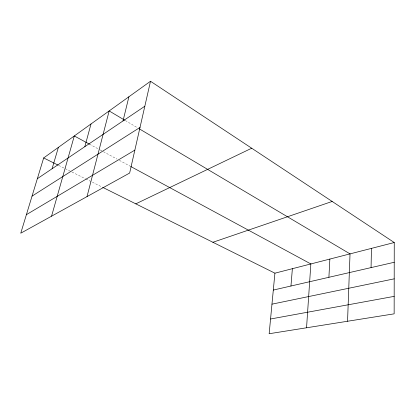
<?xml version="1.0" encoding="UTF-8"?>
<svg xmlns="http://www.w3.org/2000/svg" width="415" height="415" viewBox="0 0 415 415"><rect width="100%" height="100%" fill="white"/><g stroke="black" fill="none" stroke-linecap="round" stroke-linejoin="round"><path stroke-width="0.31" stroke-dasharray="2.08 1.56" d="M58.697 165.424L71.416 171.763M71.992 172.054L85.288 178.678M85.864 178.964L102.049 187.03M89.479 144.171L99.6 149.649M100.16 149.955L117.092 159.111M119.354 160.335L130.113 166.156M125.294 120.516L137.536 127.784"/><path stroke-width="0.62" d="M150.5 81.267L129.646 173.045L20.75 233.209L43.668 157.939L150.5 81.267L394.25 242.526L394.146 313.839L269.153 333.733L274.917 273.179L102.624 187.315M371.067 267.602L371.446 248.383M347.552 321.257L350.027 253.887L139.207 128.775M328.903 277.293L329.863 259.064M306.55 327.783L310.856 263.945L130.678 166.467M290.957 286.013L292.373 268.692M123.016 120.931L128.909 96.762M87.02 196.596L109.155 110.94L124.733 120.189M84.847 146.666L91.015 123.961M51.559 216.189L74.295 135.959L89.479 144.171M52.093 168.744L58.385 147.372M37.35 178.683L144.83 106.224M32.038 196.134L140.011 127.421M26.394 214.664L134.854 150.121M135.793 203.848L251.703 148.222M212.916 242.277L332.176 201.457M274.917 273.179L394.25 242.526M273.309 290.069L394.224 262.285M271.97 304.159L394.198 278.844M270.559 319L394.172 296.367M43.668 157.939L58.121 165.139"/></g></svg>
